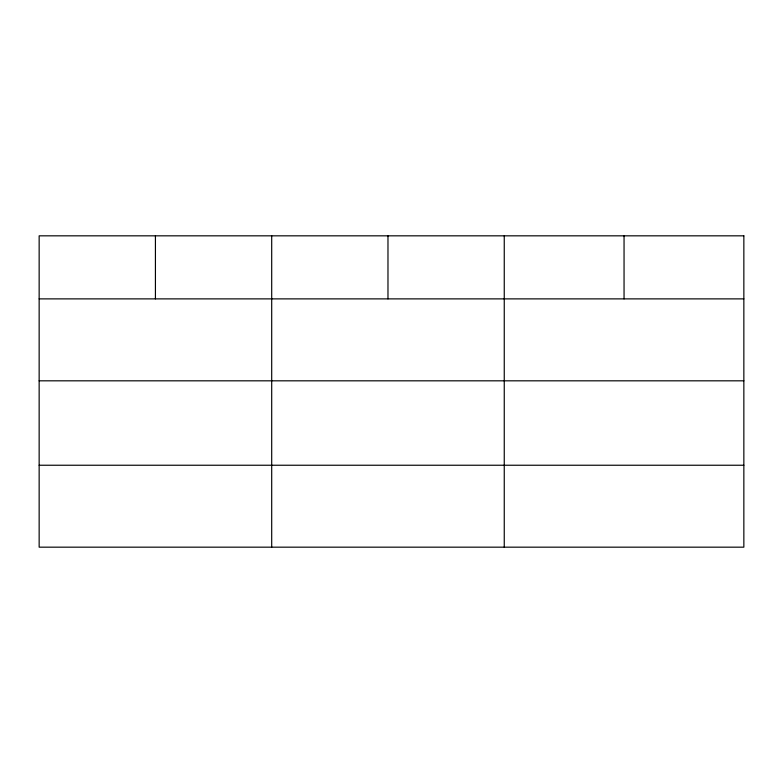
<?xml version="1.0" encoding="UTF-8"?>
<svg xmlns="http://www.w3.org/2000/svg" width="783" height="783" viewBox="0 0 783 783"><rect width="100%" height="100%" fill="white"/><g stroke="black" fill="none" stroke-linecap="round" stroke-linejoin="round"><path stroke-width="1.17" d="M39.15 298.881L743.85 298.881M39.15 380.822L743.85 380.822M39.15 465.239L743.85 465.239M624.051 235.83L624.051 298.881M504.252 235.83L504.252 547.17M387.976 235.83L387.976 298.881M271.701 235.83L271.701 547.17M155.425 235.83L155.425 298.881M743.85 235.83L39.15 235.83L39.15 547.17L743.85 547.17L743.85 235.83"/></g></svg>
